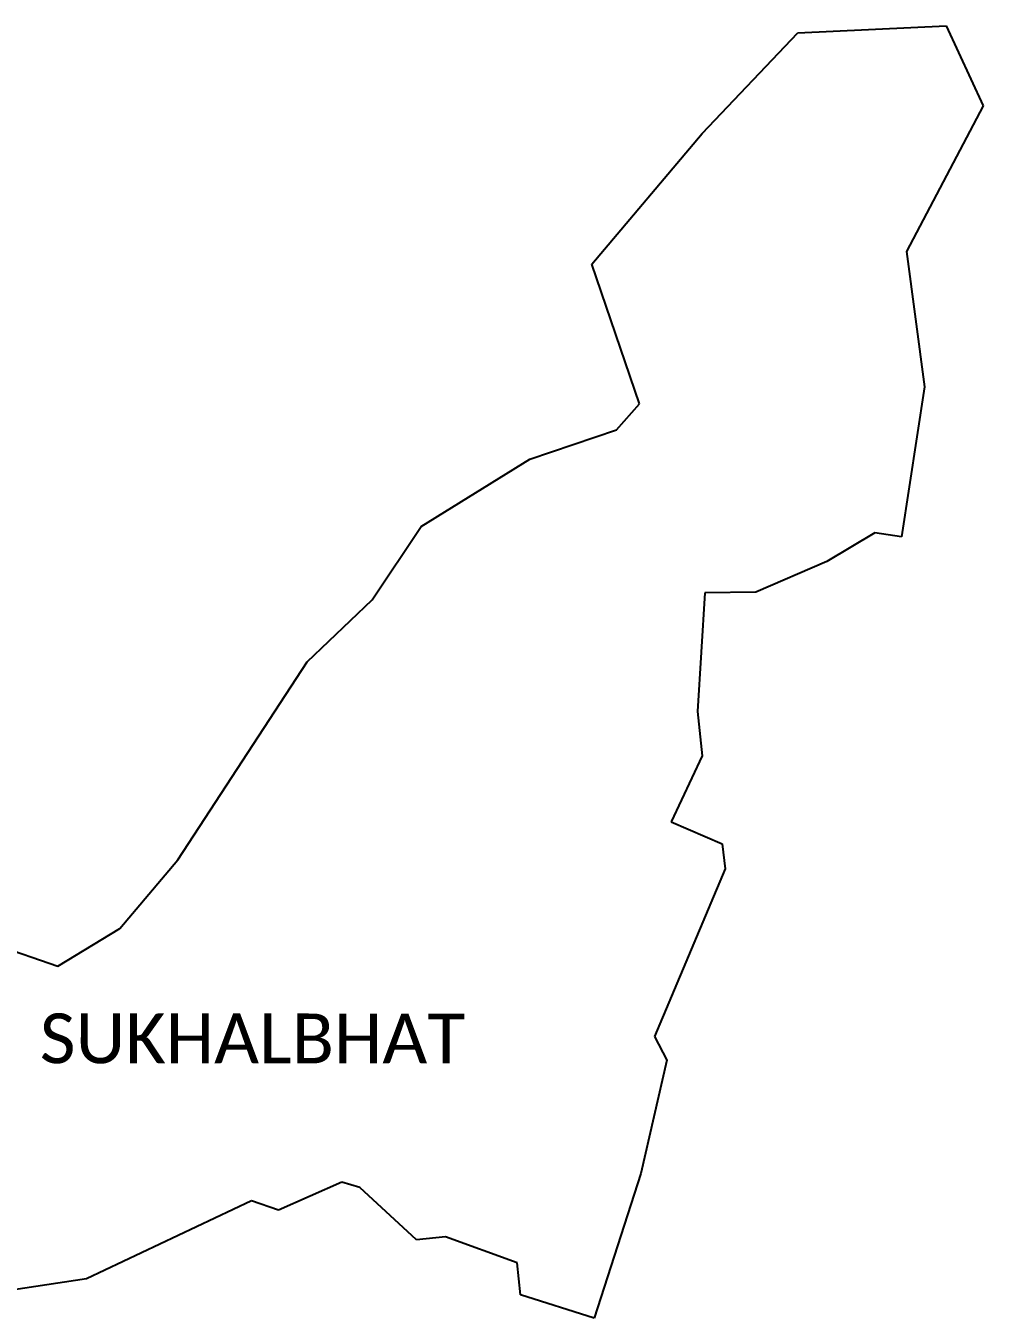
# Model space of a CAD drawing. Header units: metres. Extents: x 355371 to 357333, y 1740928 to 1742543.
# Drawn here: x 356164 to 357333, y 1740965 to 1742543 of the extents above; entities that cross this region are included whole.
import ezdxf

# ---------------------------------------------------------------- set-up
doc = ezdxf.new("R2010")
doc.units = ezdxf.units.M
doc.layers.add('VILLAGE NAME', color=250, linetype='Continuous')
doc.styles.get("Standard").update_dxf_attribs({"font": 'calibri.ttf'})

msp = doc.modelspace()

# ---------------------------------------------------------------- linework, layer by layer
at = {"color": 3}
for p, q in [((356990.1, 1742411), (357107.1, 1742533.9)), ((357107.1, 1742533.9), (357288.3, 1742542.5)), ((357288.3, 1742542.5), (357333.3, 1742445)), ((357333.3, 1742445), (357239.5, 1742267)), ((356855.4, 1742251.5), (356990.1, 1742411)), ((357239.5, 1742267), (357261.5, 1742101.9)), ((356913.8, 1742081.2), (356855.4, 1742251.5)), ((357261.5, 1742101.9), (357233.6, 1741918.8)), ((356885.6, 1742049.2), (356913.8, 1742081.2)), ((356779.7, 1742013.5), (356885.6, 1742049.2)), ((356646.9, 1741931.4), (356779.7, 1742013.5)), ((356587.2, 1741841.8), (356646.9, 1741931.4)), ((357200.9, 1741923.5), (357142.5, 1741888.5)), ((357233.6, 1741918.8), (357200.9, 1741923.5)), ((357142.5, 1741888.5), (357055.8, 1741851.2)), ((356507.8, 1741766), (356587.2, 1741841.8)), ((356993.4, 1741850.1), (356984.6, 1741705.4)), ((357055.8, 1741851.2), (356993.4, 1741850.1)), ((356349.9, 1741524.1), (356507.8, 1741766)), ((356984.6, 1741705.4), (356990.3, 1741651.3)), ((356990.3, 1741651.3), (356952.3, 1741570.8)), ((356952.3, 1741570.8), (357014.6, 1741543.9)), ((357014.6, 1741543.9), (357018.1, 1741513.2)), ((356279.1, 1741440.4), (356349.9, 1741524.1)), ((357018.1, 1741513.2), (356931.9, 1741308.4)), ((356012.4, 1741460.8), (356203.5, 1741394.3)), ((356203.5, 1741394.3), (356279.1, 1741440.4)), ((356931.9, 1741308.4), (356947.1, 1741279.8)), ((356947.1, 1741279.8), (356915.4, 1741141.3)), ((356550.2, 1741130.7), (356472.9, 1741096.5)), ((356572.3, 1741124.1), (356550.2, 1741130.7)), ((356915.4, 1741141.3), (356858.2, 1740964.7)), ((356641.5, 1741060.4), (356572.3, 1741124.1)), ((356440, 1741108), (356238.5, 1741012.6)), ((356472.9, 1741096.5), (356440, 1741108)), ((356676.8, 1741063.9), (356641.5, 1741060.4)), ((356764.3, 1741032.1), (356676.8, 1741063.9)), ((356768.2, 1740993.2), (356764.3, 1741032.1)), ((356238.5, 1741012.6), (356052.2, 1740984.9)), ((356858.2, 1740964.7), (356768.2, 1740993.2))]:
    msp.add_line(p, q, dxfattribs=at)

# ---------------------------------------------------------------- texts
at = {"layer": 'VILLAGE NAME'}
msp.add_text('SUKHALBHAT', height=60.85, rotation=359.9793, dxfattribs=at).set_placement((356181.5, 1741275.9))

doc.saveas('drawing.dxf')
